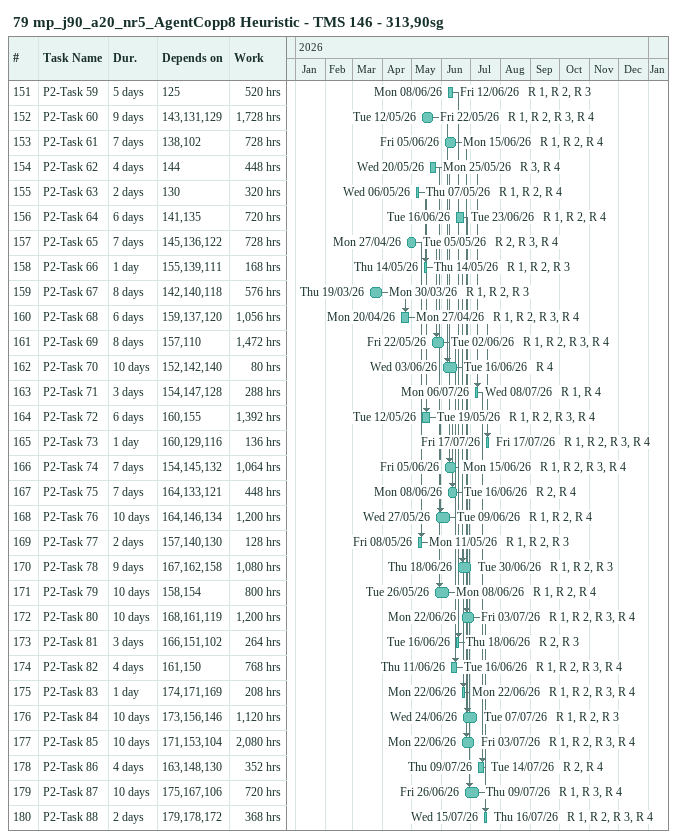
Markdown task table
79 mp_j90_a20_nr5_AgentCopp8 Heuristic - TMS 146 - 313,90sg

| ID | Task | Duration | Start | Finish | Predecessors | Resources | Work (h) |
|---|---|---|---|---|---|---|---|
| 151 | P2-Task 59 | 5d | 2026-06-08 | 2026-06-12 | 125 | R 1, R 2, R 3 | 520 |
| 152 | P2-Task 60 | 9d | 2026-05-12 | 2026-05-22 | 143, 131, 129 | R 1, R 2, R 3, R 4 | 1728 |
| 153 | P2-Task 61 | 7d | 2026-06-05 | 2026-06-15 | 138, 102 | R 1, R 2, R 4 | 728 |
| 154 | P2-Task 62 | 4d | 2026-05-20 | 2026-05-25 | 144 | R 3, R 4 | 448 |
| 155 | P2-Task 63 | 2d | 2026-05-06 | 2026-05-07 | 130 | R 1, R 2, R 4 | 320 |
| 156 | P2-Task 64 | 6d | 2026-06-16 | 2026-06-23 | 141, 135 | R 1, R 2, R 4 | 720 |
| 157 | P2-Task 65 | 7d | 2026-04-27 | 2026-05-05 | 145, 136, 122 | R 2, R 3, R 4 | 728 |
| 158 | P2-Task 66 | 1d | 2026-05-14 | 2026-05-14 | 155, 139, 111 | R 1, R 2, R 3 | 168 |
| 159 | P2-Task 67 | 8d | 2026-03-19 | 2026-03-30 | 142, 140, 118 | R 1, R 2, R 3 | 576 |
| 160 | P2-Task 68 | 6d | 2026-04-20 | 2026-04-27 | 159, 137, 120 | R 1, R 2, R 3, R 4 | 1056 |
| 161 | P2-Task 69 | 8d | 2026-05-22 | 2026-06-02 | 157, 110 | R 1, R 2, R 3, R 4 | 1472 |
| 162 | P2-Task 70 | 10d | 2026-06-03 | 2026-06-16 | 152, 142, 140 | R 4 | 80 |
| 163 | P2-Task 71 | 3d | 2026-07-06 | 2026-07-08 | 154, 147, 128 | R 1, R 4 | 288 |
| 164 | P2-Task 72 | 6d | 2026-05-12 | 2026-05-19 | 160, 155 | R 1, R 2, R 3, R 4 | 1392 |
| 165 | P2-Task 73 | 1d | 2026-07-17 | 2026-07-17 | 160, 129, 116 | R 1, R 2, R 3, R 4 | 136 |
| 166 | P2-Task 74 | 7d | 2026-06-05 | 2026-06-15 | 154, 145, 132 | R 1, R 2, R 3, R 4 | 1064 |
| 167 | P2-Task 75 | 7d | 2026-06-08 | 2026-06-16 | 164, 133, 121 | R 2, R 4 | 448 |
| 168 | P2-Task 76 | 10d | 2026-05-27 | 2026-06-09 | 164, 146, 134 | R 1, R 2, R 4 | 1200 |
| 169 | P2-Task 77 | 2d | 2026-05-08 | 2026-05-11 | 157, 140, 130 | R 1, R 2, R 3 | 128 |
| 170 | P2-Task 78 | 9d | 2026-06-18 | 2026-06-30 | 167, 162, 158 | R 1, R 2, R 3 | 1080 |
| 171 | P2-Task 79 | 10d | 2026-05-26 | 2026-06-08 | 158, 154 | R 1, R 2, R 4 | 800 |
| 172 | P2-Task 80 | 10d | 2026-06-22 | 2026-07-03 | 168, 161, 119 | R 1, R 2, R 3, R 4 | 1200 |
| 173 | P2-Task 81 | 3d | 2026-06-16 | 2026-06-18 | 166, 151, 102 | R 2, R 3 | 264 |
| 174 | P2-Task 82 | 4d | 2026-06-11 | 2026-06-16 | 161, 150 | R 1, R 2, R 3, R 4 | 768 |
| 175 | P2-Task 83 | 1d | 2026-06-22 | 2026-06-22 | 174, 171, 169 | R 1, R 2, R 3, R 4 | 208 |
| 176 | P2-Task 84 | 10d | 2026-06-24 | 2026-07-07 | 173, 156, 146 | R 1, R 2, R 3 | 1120 |
| 177 | P2-Task 85 | 10d | 2026-06-22 | 2026-07-03 | 171, 153, 104 | R 1, R 2, R 3, R 4 | 2080 |
| 178 | P2-Task 86 | 4d | 2026-07-09 | 2026-07-14 | 163, 148, 130 | R 2, R 4 | 352 |
| 179 | P2-Task 87 | 10d | 2026-06-26 | 2026-07-09 | 175, 167, 106 | R 1, R 3, R 4 | 720 |
| 180 | P2-Task 88 | 2d | 2026-07-15 | 2026-07-16 | 179, 178, 172 | R 1, R 2, R 3, R 4 | 368 |
